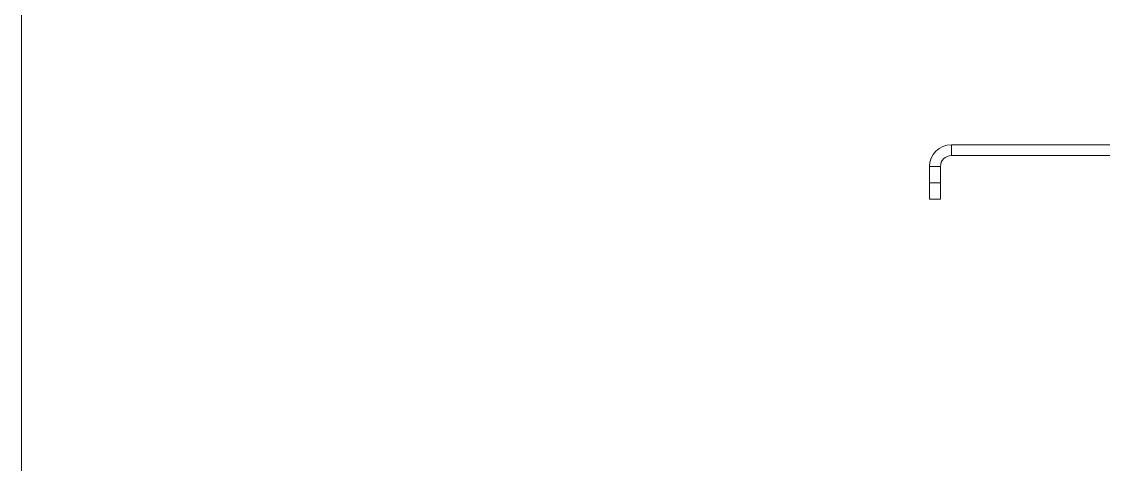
# Model space of a CAD drawing. Header units: millimetres. Extents: x 206 to 1899, y -454 to 296.
# Drawn here: x 589.5 to 601.89, y 58.08 to 63.15 of the extents above; entities that cross this region are included whole.
import ezdxf

# ---------------------------------------------------------------- set-up
doc = ezdxf.new("R2010")
doc.units = ezdxf.units.MM
doc.layers.add('细实线', color=7, linetype='Continuous', lineweight=15)

msp = doc.modelspace()

# ---------------------------------------------------------------- linework, layer by layer
at = {"layer": '细实线', "linetype": 'Continuous', "lineweight": 9}
for p, q in [((600.154, 61.738), (600.154, 61.613)), ((600.154, 61.738), (602.341, 61.738)), ((600.154, 61.613), (602.341, 61.613)), ((599.904, 61.113), (599.904, 61.488)), ((599.904, 61.488), (600.029, 61.488)), ((600.029, 61.113), (600.029, 61.488)), ((600.029, 61.3), (599.904, 61.3)), ((600.029, 61.113), (599.904, 61.113))]:
    msp.add_line(p, q, dxfattribs=at)
at = {"layer": '细实线', "linetype": 'ByBlock', "lineweight": 9}
msp.add_lwpolyline([(589.504, 75.955), (673.56, 75.955), (673.56, 39.394), (589.504, 39.394)], close=True, dxfattribs=at)
at = {"layer": '细实线', "linetype": 'Continuous', "lineweight": 9}
for radius in [0.25, 0.125]:
    msp.add_arc((600.154, 61.488), radius, 90, 180, dxfattribs=at)

doc.saveas('drawing.dxf')
